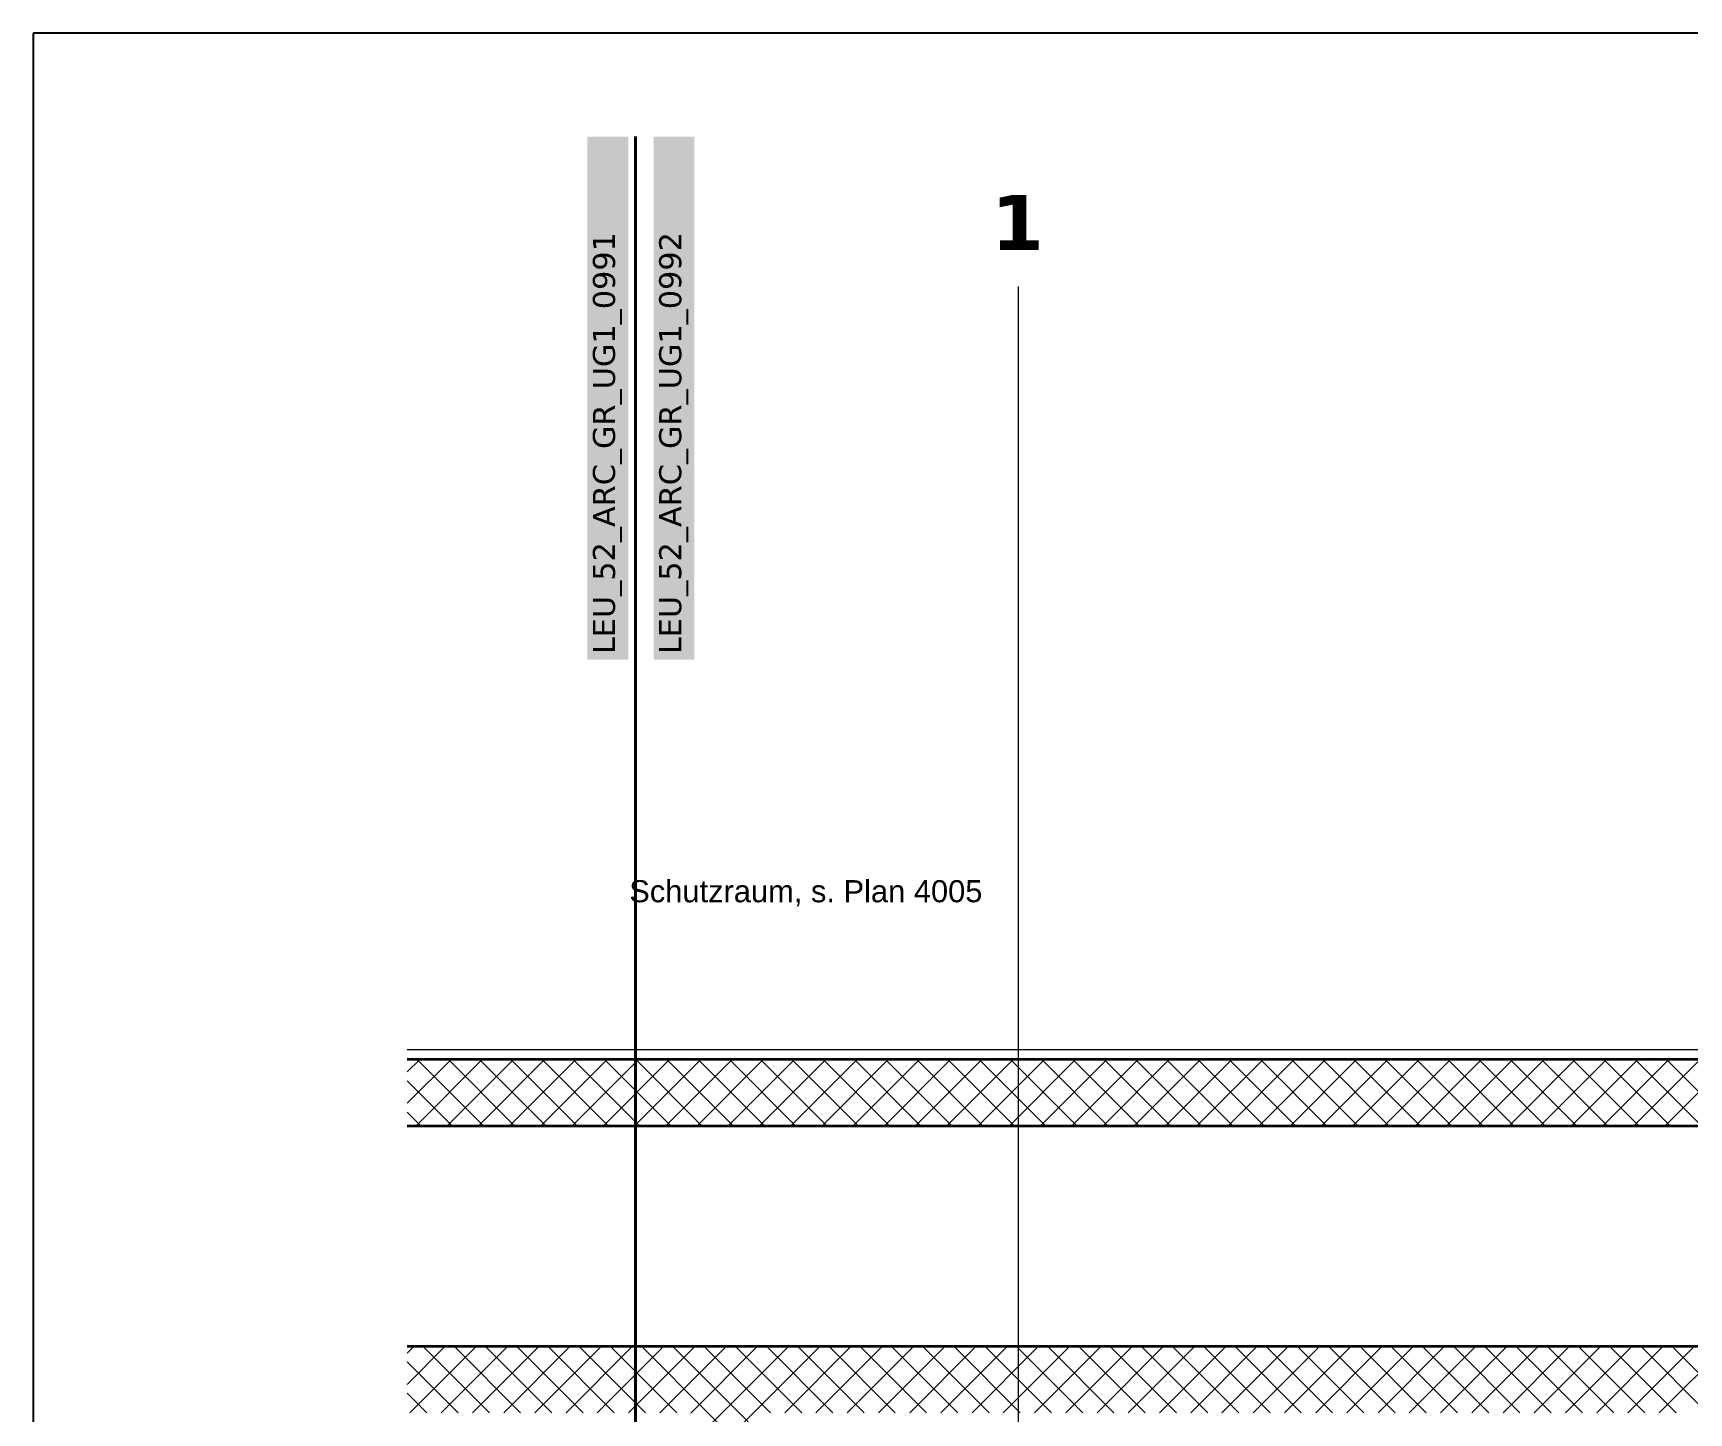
# Model space of a CAD drawing. Extents: x -982 to 937, y -179 to 616.
# Drawn here: x -982.4 to -832.5, y 490.6 to 615.5 of the extents above; entities that cross this region are included whole.
import ezdxf
from ezdxf.lldxf.tags import DXFTag

# ---------------------------------------------------------------- set-up
doc = ezdxf.new("R2010")
doc.units = 0
doc.layers.get('0').update_dxf_attribs({"lineweight": 13})
for name, color, linetype, lineweight, true_color in [('A-____-MATC-OTLN', 7, 'Strichpunkt - Mittel', 40, 0x0080ff), ('A-DETL-____-OTLN', 5, 'Continuous', 9, 0x0000ff), ('G-____-____-SYMB', 7, 'Strichpunkt - Weit', 5, 0x008080), ('S-GRID-____-IDEN', 7, 'Continuous', 9, 0x5555aa)]:
    doc.layers.add(name, color=color, linetype=linetype, lineweight=lineweight, true_color=true_color)
for name, color, linetype, lineweight in [('A-____-NOTE-TEXT', 7, 'Continuous', 9), ('A-WALL-____-MCUT', 7, 'Continuous', 35), ('A-WALL-____-PATT', 7, 'Continuous', 35), ('S-GRID-____-OTLN', 7, 'Continuous', 5)]:
    doc.layers.add(name, color=color, linetype=linetype, lineweight=lineweight)
doc.styles.get("Standard").update_dxf_attribs({"font": 'arial.ttf'})
tags = doc.linetypes.add('_Rasterlinie_', pattern=[0.375, 0.2, -0.05, 0.075, -0.05]).pattern_tags.tags
tags[10:11] = [DXFTag(74, 4), DXFTag(75, 0), DXFTag(340, '0'), DXFTag(46, 1.0), DXFTag(50, 0.0), DXFTag(44, 0.0), DXFTag(45, 0.0)]
tags[8:9] = [DXFTag(74, 4), DXFTag(75, 0), DXFTag(340, '0'), DXFTag(46, 1.0), DXFTag(50, 0.0), DXFTag(44, 0.0), DXFTag(45, 0.0)]
tags[6:7] = [DXFTag(74, 4), DXFTag(75, 0), DXFTag(340, '0'), DXFTag(46, 1.0), DXFTag(50, 0.0), DXFTag(44, 0.0), DXFTag(45, 0.0)]
tags[4:5] = [DXFTag(74, 4), DXFTag(75, 0), DXFTag(340, '0'), DXFTag(46, 1.0), DXFTag(50, 0.0), DXFTag(44, 0.0), DXFTag(45, 0.0)]
tags = doc.linetypes.add('_Strichliert - Fein_', pattern=[0.15, 0.1, -0.05]).pattern_tags.tags
tags[6:7] = [DXFTag(74, 4), DXFTag(75, 0), DXFTag(340, '0'), DXFTag(46, 1.0), DXFTag(50, 0.0), DXFTag(44, 0.0), DXFTag(45, 0.0)]
tags[4:5] = [DXFTag(74, 4), DXFTag(75, 0), DXFTag(340, '0'), DXFTag(46, 1.0), DXFTag(50, 0.0), DXFTag(44, 0.0), DXFTag(45, 0.0)]
tags = doc.linetypes.add('Strichpunkt - Mittel', pattern=[0.35, 0.15, -0.1, 0, -0.1]).pattern_tags.tags
tags[10:11] = [DXFTag(74, 4), DXFTag(75, 0), DXFTag(340, '0'), DXFTag(46, 1.0), DXFTag(50, 0.0), DXFTag(44, 0.0), DXFTag(45, 0.0)]
tags[8:9] = [DXFTag(74, 4), DXFTag(75, 0), DXFTag(340, '0'), DXFTag(46, 1.0), DXFTag(50, 0.0), DXFTag(44, 0.0), DXFTag(45, 0.0)]
tags[6:7] = [DXFTag(74, 4), DXFTag(75, 0), DXFTag(340, '0'), DXFTag(46, 1.0), DXFTag(50, 0.0), DXFTag(44, 0.0), DXFTag(45, 0.0)]
tags[4:5] = [DXFTag(74, 4), DXFTag(75, 0), DXFTag(340, '0'), DXFTag(46, 1.0), DXFTag(50, 0.0), DXFTag(44, 0.0), DXFTag(45, 0.0)]
tags = doc.linetypes.add('Strichpunkt - Weit', pattern=[0.5, 0.2, -0.15, 0, -0.15]).pattern_tags.tags
tags[10:11] = [DXFTag(74, 4), DXFTag(75, 0), DXFTag(340, '0'), DXFTag(46, 1.0), DXFTag(50, 0.0), DXFTag(44, 0.0), DXFTag(45, 0.0)]
tags[8:9] = [DXFTag(74, 4), DXFTag(75, 0), DXFTag(340, '0'), DXFTag(46, 1.0), DXFTag(50, 0.0), DXFTag(44, 0.0), DXFTag(45, 0.0)]
tags[6:7] = [DXFTag(74, 4), DXFTag(75, 0), DXFTag(340, '0'), DXFTag(46, 1.0), DXFTag(50, 0.0), DXFTag(44, 0.0), DXFTag(45, 0.0)]
tags[4:5] = [DXFTag(74, 4), DXFTag(75, 0), DXFTag(340, '0'), DXFTag(46, 1.0), DXFTag(50, 0.0), DXFTag(44, 0.0), DXFTag(45, 0.0)]

# ---------------------------------------------------------------- blocks, each defined once
blk = doc.blocks.new('Referenz-A0UJ2GQRXE', base_point=(-954.02, -167.52))
at = {"layer": 'A-____-MATC-OTLN', "color": 0, "linetype": 'Strichpunkt - Mittel', "ltscale": 0.4}
blk.add_line((-927.86, 606.16), (-927.86, -167.52), dxfattribs=at)
at = {"layer": 'A-DETL-____-OTLN', "color": 0, "linetype": '_Strichliert - Fein_', "ltscale": 0.13}
blk.add_line((259.16, 523.47), (-948.54, 523.47), dxfattribs=at)
at = {"layer": 'A-WALL-____-MCUT', "color": 0, "linetype": 'Continuous', "ltscale": 0.35}
for p, q in [((246.34, 522.59), (-948.54, 522.59)), ((-948.54, 516.59), (-594.36, 516.59)), ((-659.46, 496.59), (-948.54, 496.59))]:
    blk.add_line(p, q, dxfattribs=at)
at = {"layer": 'A-WALL-____-PATT', "color": 0, "linetype": 'Continuous', "lineweight": 9, "ltscale": 0.13}
for p, q in [((-948.54, 521.46), (-947.4, 522.59)), ((-948.54, 518.63), (-944.57, 522.59)), ((-947.74, 516.59), (-941.74, 522.59)), ((-941.64, 516.59), (-947.64, 522.59)), ((-944.92, 516.59), (-938.92, 522.59)), ((-938.81, 516.59), (-944.81, 522.59)), ((-942.09, 516.59), (-936.09, 522.59)), ((-935.98, 516.59), (-941.98, 522.59)), ((-939.26, 516.59), (-933.26, 522.59)), ((-933.16, 516.59), (-939.16, 522.59)), ((-936.43, 516.59), (-930.43, 522.59)), ((-930.33, 516.59), (-936.33, 522.59)), ((-933.6, 516.59), (-927.6, 522.59)), ((-927.5, 516.59), (-933.5, 522.59)), ((-930.77, 516.59), (-924.77, 522.59)), ((-924.67, 516.59), (-930.67, 522.59)), ((-927.94, 516.59), (-921.94, 522.59)), ((-921.84, 516.59), (-927.84, 522.59)), ((-925.12, 516.59), (-919.12, 522.59)), ((-919.01, 516.59), (-925.01, 522.59)), ((-922.29, 516.59), (-916.29, 522.59)), ((-916.19, 516.59), (-922.19, 522.59)), ((-919.46, 516.59), (-913.46, 522.59)), ((-913.36, 516.59), (-919.36, 522.59)), ((-916.63, 516.59), (-910.63, 522.59)), ((-910.53, 516.59), (-916.53, 522.59)), ((-913.8, 516.59), (-907.8, 522.59)), ((-907.7, 516.59), (-913.7, 522.59)), ((-910.97, 516.59), (-904.97, 522.59)), ((-904.87, 516.59), (-910.87, 522.59)), ((-908.15, 516.59), (-902.15, 522.59)), ((-902.04, 516.59), (-908.04, 522.59)), ((-905.32, 516.59), (-899.32, 522.59)), ((-899.22, 516.59), (-905.22, 522.59)), ((-902.49, 516.59), (-896.49, 522.59)), ((-896.39, 516.59), (-902.39, 522.59)), ((-899.66, 516.59), (-893.66, 522.59)), ((-893.56, 516.59), (-899.56, 522.59)), ((-896.83, 516.59), (-890.83, 522.59)), ((-890.73, 516.59), (-896.73, 522.59)), ((-894, 516.59), (-888, 522.59)), ((-887.9, 516.59), (-893.9, 522.59)), ((-891.18, 516.59), (-885.18, 522.59)), ((-885.07, 516.59), (-891.07, 522.59)), ((-888.35, 516.59), (-882.35, 522.59)), ((-882.24, 516.59), (-888.24, 522.59)), ((-885.52, 516.59), (-879.52, 522.59)), ((-879.42, 516.59), (-885.42, 522.59)), ((-882.69, 516.59), (-876.69, 522.59)), ((-876.59, 516.59), (-882.59, 522.59)), ((-879.86, 516.59), (-873.86, 522.59)), ((-873.76, 516.59), (-879.76, 522.59)), ((-877.03, 516.59), (-871.03, 522.59)), ((-870.93, 516.59), (-876.93, 522.59)), ((-874.2, 516.59), (-868.2, 522.59)), ((-868.1, 516.59), (-874.1, 522.59)), ((-871.38, 516.59), (-865.38, 522.59)), ((-865.27, 516.59), (-871.27, 522.59)), ((-868.55, 516.59), (-862.55, 522.59)), ((-862.45, 516.59), (-868.45, 522.59)), ((-865.72, 516.59), (-859.72, 522.59)), ((-859.62, 516.59), (-865.62, 522.59)), ((-862.89, 516.59), (-856.89, 522.59)), ((-856.79, 516.59), (-862.79, 522.59)), ((-860.06, 516.59), (-854.06, 522.59)), ((-853.96, 516.59), (-859.96, 522.59)), ((-857.23, 516.59), (-851.23, 522.59)), ((-851.13, 516.59), (-857.13, 522.59)), ((-854.41, 516.59), (-848.41, 522.59)), ((-848.3, 516.59), (-854.3, 522.59)), ((-851.58, 516.59), (-845.58, 522.59)), ((-845.48, 516.59), (-851.48, 522.59)), ((-848.75, 516.59), (-842.75, 522.59)), ((-842.65, 516.59), (-848.65, 522.59)), ((-845.92, 516.59), (-839.92, 522.59)), ((-839.82, 516.59), (-845.82, 522.59)), ((-843.09, 516.59), (-837.09, 522.59)), ((-836.99, 516.59), (-842.99, 522.59)), ((-840.26, 516.59), (-834.26, 522.59)), ((-834.16, 516.59), (-840.16, 522.59)), ((-837.44, 516.59), (-831.44, 522.59)), ((-831.33, 516.59), (-837.33, 522.59)), ((-834.61, 516.59), (-828.61, 522.59)), ((-828.5, 516.59), (-834.5, 522.59)), ((-944.47, 516.59), (-948.54, 520.66)), ((-947.3, 516.59), (-948.54, 517.83)), ((-948.54, 496), (-947.94, 496.59)), ((-948.54, 493.17), (-945.12, 496.59)), ((-948.29, 490.59), (-942.29, 496.59)), ((-941.1, 490.59), (-947.1, 496.59)), ((-945.46, 490.59), (-939.46, 496.59)), ((-938.27, 490.59), (-944.27, 496.59)), ((-942.63, 490.59), (-936.63, 496.59)), ((-935.44, 490.59), (-941.44, 496.59)), ((-939.8, 490.59), (-933.8, 496.59)), ((-932.61, 490.59), (-938.61, 496.59)), ((-936.97, 490.59), (-930.97, 496.59)), ((-929.78, 490.59), (-935.78, 496.59)), ((-934.15, 490.59), (-928.15, 496.59)), ((-926.96, 490.59), (-932.96, 496.59)), ((-931.32, 490.59), (-925.32, 496.59)), ((-924.13, 490.59), (-930.13, 496.59)), ((-928.49, 490.59), (-922.49, 496.59)), ((-921.3, 490.59), (-927.3, 496.59)), ((-925.66, 490.59), (-919.66, 496.59)), ((-918.47, 490.59), (-924.47, 496.59)), ((-922.83, 490.59), (-916.83, 496.59)), ((-915.64, 490.59), (-921.64, 496.59)), ((-920, 490.59), (-914, 496.59)), ((-912.81, 490.59), (-918.81, 496.59)), ((-917.18, 490.59), (-911.18, 496.59)), ((-909.98, 490.59), (-915.98, 496.59)), ((-914.35, 490.59), (-908.35, 496.59)), ((-907.16, 490.59), (-913.16, 496.59)), ((-911.52, 490.59), (-905.52, 496.59)), ((-904.33, 490.59), (-910.33, 496.59)), ((-908.69, 490.59), (-902.69, 496.59)), ((-901.5, 490.59), (-907.5, 496.59)), ((-905.86, 490.59), (-899.86, 496.59)), ((-898.67, 490.59), (-904.67, 496.59)), ((-903.03, 490.59), (-897.03, 496.59)), ((-895.84, 490.59), (-901.84, 496.59)), ((-900.2, 490.59), (-894.2, 496.59)), ((-893.01, 490.59), (-899.01, 496.59)), ((-897.38, 490.59), (-891.38, 496.59)), ((-890.19, 490.59), (-896.19, 496.59)), ((-894.55, 490.59), (-888.55, 496.59)), ((-887.36, 490.59), (-893.36, 496.59)), ((-891.72, 490.59), (-885.72, 496.59)), ((-884.53, 490.59), (-890.53, 496.59)), ((-888.89, 490.59), (-882.89, 496.59)), ((-881.7, 490.59), (-887.7, 496.59)), ((-886.06, 490.59), (-880.06, 496.59)), ((-878.87, 490.59), (-884.87, 496.59)), ((-883.23, 490.59), (-877.23, 496.59)), ((-876.04, 490.59), (-882.04, 496.59)), ((-880.41, 490.59), (-874.41, 496.59)), ((-873.22, 490.59), (-879.22, 496.59)), ((-877.58, 490.59), (-871.58, 496.59)), ((-870.39, 490.59), (-876.39, 496.59)), ((-874.75, 490.59), (-868.75, 496.59)), ((-867.56, 490.59), (-873.56, 496.59)), ((-871.92, 490.59), (-865.92, 496.59)), ((-864.73, 490.59), (-870.73, 496.59)), ((-869.09, 490.59), (-863.09, 496.59)), ((-861.9, 490.59), (-867.9, 496.59)), ((-866.26, 490.59), (-860.26, 496.59)), ((-859.07, 490.59), (-865.07, 496.59)), ((-863.44, 490.59), (-857.44, 496.59)), ((-856.24, 490.59), (-862.24, 496.59)), ((-860.61, 490.59), (-854.61, 496.59)), ((-853.42, 490.59), (-859.42, 496.59)), ((-857.78, 490.59), (-851.78, 496.59)), ((-850.59, 490.59), (-856.59, 496.59)), ((-854.95, 490.59), (-848.95, 496.59)), ((-847.76, 490.59), (-853.76, 496.59)), ((-852.12, 490.59), (-846.12, 496.59)), ((-844.93, 490.59), (-850.93, 496.59)), ((-849.29, 490.59), (-843.29, 496.59)), ((-842.1, 490.59), (-848.1, 496.59)), ((-846.46, 490.59), (-840.46, 496.59)), ((-839.27, 490.59), (-845.27, 496.59)), ((-843.64, 490.59), (-837.64, 496.59)), ((-836.45, 490.59), (-842.45, 496.59)), ((-840.81, 490.59), (-834.81, 496.59)), ((-833.62, 490.59), (-839.62, 496.59)), ((-837.98, 490.59), (-831.98, 496.59)), ((-830.79, 490.59), (-836.79, 496.59)), ((-835.15, 490.59), (-829.15, 496.59)), ((-827.96, 490.59), (-833.96, 496.59)), ((-943.93, 490.59), (-948.54, 495.2)), ((-946.75, 490.59), (-948.54, 492.38)), ((-922.86, 490.57), (-922.83, 490.59)), ((-922.86, 487.74), (-920, 490.59)), ((-922.86, 484.91), (-917.18, 490.59)), ((-916.86, 486.15), (-921.3, 490.59)), ((-916.86, 488.98), (-918.47, 490.59))]:
    blk.add_line(p, q, dxfattribs=at)
at = {"layer": 'G-____-____-SYMB', "color": 7, "linetype": 'Continuous', "ltscale": 0.13, "true_color": 0xffffff}
for points in [[(-932.22, 558.8), (-932.22, 606.16), (-928.78, 606.16)], [(-932.22, 558.8), (-928.78, 606.16), (-928.52, 606.16)], [(-932.22, 558.8), (-928.52, 606.16), (-928.52, 558.8)], [(-926.22, 558.8), (-926.22, 606.16), (-922.78, 606.16)], [(-926.22, 558.8), (-922.78, 606.16), (-922.52, 606.16)], [(-926.22, 558.8), (-922.52, 606.16), (-922.52, 558.8)]]:
    blk.add_solid(points, dxfattribs=at)
at = {"layer": 'S-GRID-____-OTLN', "color": 0, "linetype": '_Rasterlinie_', "ltscale": 0.13}
blk.add_line((-893.16, -167.52), (-893.16, 592.59), dxfattribs=at)
at = {"layer": 'A-____-NOTE-TEXT', "color": 0, "linetype": 'Continuous', "lineweight": 5, "ltscale": 0.13, "insert": (-928.43, 538.83), "char_height": 2, "attachment_point": 1}
blk.add_mtext('{\\fArial;Schutzraum, s. Plan 4005}', dxfattribs=at)
at = {"layer": 'G-____-____-SYMB', "color": 0, "linetype": 'Continuous', "ltscale": 0.13, "char_height": 2, "attachment_point": 1, "rotation": 90}
for s, insert in [('{\\fVerdana;LEU_52_ARC_GR_UG1_0991}', (-931.72, 559.3)), ('{\\fVerdana;LEU_52_ARC_GR_UG1_0992}', (-925.72, 559.3))]:
    blk.add_mtext(s, dxfattribs=dict(at, insert=insert))
at = {"layer": 'S-GRID-____-IDEN', "color": 0, "linetype": 'Continuous', "lineweight": 5, "ltscale": 0.13, "insert": (-895.64, 600.88), "char_height": 5, "attachment_point": 1}
blk.add_mtext('{\\fVerdana|b1|i0;1}', dxfattribs=at)

msp = doc.modelspace()

# ---------------------------------------------------------------- linework, layer by layer
at = {"color": 0, "linetype": 'ByBlock', "lineweight": -2, "ltscale": 0.13}
for p, q in [((-982.42, 615.53), (-982.42, -174.47)), ((607.58, 615.53), (-982.42, 615.53))]:
    msp.add_line(p, q, dxfattribs=at)

# ---------------------------------------------------------------- block references
at = {"color": 9, "lineweight": 25, "ltscale": 0.25, "true_color": 0xc0c0c0}
msp.add_blockref('Referenz-A0UJ2GQRXE', (-954.02, -167.52), dxfattribs=at)

doc.saveas('drawing.dxf')
